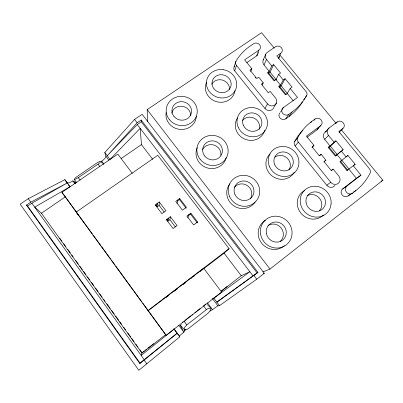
<?xml version="1.0" encoding="UTF-8"?>
<svg xmlns="http://www.w3.org/2000/svg" width="403" height="403" viewBox="0 0 403 403"><rect width="100%" height="100%" fill="white"/><g stroke="black" fill="none" stroke-linecap="round" stroke-linejoin="round"><path stroke-width="0.6" d="M159.261 201.953L165.915 210.784L161.905 213.686L155.251 204.835L159.261 201.953L159.12 205.399L157.175 206.794L157.256 203.394M101.501 162.817L101.692 161.15A5.844 1.657 -35.6 0 0 105.944 156.263L104.8 152.525L134.552 119.414L142.163 114.291L264.287 273.284L256.756 279.208L219.494 305.645L217.937 305.882A6.09 0.343 -37.8 0 0 212.542 309.685L209.787 311.01M170.373 216.693L166.363 219.61L173.073 228.536L177.083 225.594L170.373 216.693L169.89 219.695L167.945 221.116L168.368 218.149M177.043 203.444L177.748 199.953M177.542 200.976L179.501 199.556L179.723 198.528L186.398 207.303L182.443 210.185L175.763 201.389L179.723 198.528M139.851 363.521L139.992 363.073L177.224 333.165L139.851 363.521L26.442 205.092L30.759 202.165L67.281 182.957L31.872 203.183L27.595 206.089L26.442 205.092M276.408 103.012L273.728 107.682A5.189 4.801 26.3 0 1 269.748 110.518A5.189 4.801 26.3 0 1 264.967 108.478L234.692 70.863A4.226 3.874 19.8 0 1 234.103 66.958L235.871 61.437A54.435 49.851 26.7 0 1 250.303 45.967L253.613 43.731A4.277 3.874 21.1 0 1 259.552 44.723A4.277 3.874 21.1 0 1 258.887 50.184L256.64 55.901L246.817 62.596M234.692 70.863L236.475 65.422A4.322 3.949 19.8 0 1 235.871 61.437M141.942 353.104L141.161 355.441L174.212 329.05L179.869 336.777L138.813 370.302L20.15 204.17L28.26 198.684L64.858 179.642L70.062 186.75L34.708 207.132L41.459 213.237L141.942 353.104L165.663 334.611L142.707 303.096M187.848 217.685L188.891 214.628M190.543 214.084L190.866 213.177L197.596 222.028L197.213 222.859L190.543 214.084L188.584 215.519M250.777 71.437L251.835 68.752L244.636 59.871L258.887 50.184M263.224 60.007L265.622 54.38M273.657 64.656L270.081 72.182L268.252 73.452L271.773 65.956L273.657 64.656L280.528 73.054L278.644 74.369L275.954 79.598L274.105 80.892L267.39 72.641L269.234 71.356L264.036 64.974L266.454 59.443A5.511 4.997 23.2 0 1 267.28 52.375L275.471 46.778A4.267 3.854 23.7 0 1 281.375 47.761A4.267 3.854 23.7 0 1 280.77 53.221L278.327 58.294M262.222 85.129L263.275 82.872L258.691 77.21L256.776 78.535L249.92 70.067L251.835 68.752M264.967 108.478L267.456 103.818L236.475 65.422M285.128 78.681L283.244 80.001L279.365 87.103L281.188 85.814L285.128 78.681L292.054 87.149L290.175 88.479L287.218 93.425L285.384 94.725L278.609 86.408L280.448 85.114L275.954 79.598M280.77 53.221L276.801 55.952L305.948 91.451A3.682 3.36 29.4 0 1 306.663 95.486L305.766 97.073A57.085 52.168 22.1 0 1 292.115 111.953L289.087 116.427L285.828 118.779A4.282 3.965 29 0 1 280.271 118.245A4.282 3.965 29 0 1 279.747 112.911M185.964 329.528L184.977 330.304L183.839 332.213A6.231 0.348 -38.1 0 0 179.249 336.258L179.869 336.777M280.503 112.19L281.45 110.669M282.08 109.651L283.334 107.621L297.525 97.476L290.175 88.479M285.828 118.779L288.785 114.346L292.115 111.953M303.681 99.803L304.673 98.362M305.338 97.405L306.663 95.486M334.999 185.456A5.355 4.972 42.3 0 1 326.778 185.264L295.147 145.967A4.332 4.03 33.9 0 1 294.447 141.856L297.626 137.912A56.168 51.649 40.9 0 1 311.801 121.379L315.086 118.976A4.388 4.03 33.5 0 1 321.115 119.943A4.388 4.03 33.5 0 1 320.597 125.716L316.939 129.892L307.041 137.196M310.648 122.799L311.801 121.379M313.912 120.411L315.086 118.976M295.147 145.967L298.346 142.113A4.433 4.116 33.8 0 1 297.626 137.912M137.126 122.779L107.223 155.754L137.282 124.497L141.312 121.771L141.191 120.034L137.126 122.779L134.552 119.414M330.092 146.037L335.931 140.803L343.114 149.584L335.276 156.026L328.259 147.412L330.092 146.037L324.662 139.373A5.536 5.088 36.1 0 1 325.302 132.043L329.145 127.917L337.271 121.897A4.388 4 35.8 0 1 343.27 122.86A4.388 4 35.8 0 1 342.807 128.628L339.084 132.32M312.008 147.523L313.972 145.423L306.451 136.138L320.597 125.716M335.669 123.595L337.271 121.897M324.662 139.373L328.505 135.393A5.662 5.189 35.9 0 1 329.145 127.917M319.488 155.86L321.141 154.268L325.936 160.187L323.81 162.112M328.097 147.861L330.369 146.158L335.931 140.803M202.291 269.728L203.752 268.327L221.62 292.069L166.107 335.372L76.207 212.094L157.79 155.291L229.1 248.681L224.088 253.17L203.404 268.947M186.785 324.924L184.619 327.362L184.201 328.808L184.75 329.664L186.982 329.412L188.861 328.274L208.119 313.156L210.265 310.758L210.638 308.733L209.756 308.194L209.036 308.245L207.288 308.965L186.785 324.924L183.995 321.131M335.498 156.057L341.331 151.15M342.223 150.364L343.114 149.584M205.873 303.998L203.555 305.872L206.346 309.615M347.043 170.484L339.971 161.794L347.92 155.457L355.164 164.313L353.3 165.744L360.982 175.154L346.912 186.07L342.59 188.977A4.428 4.095 44.7 0 0 342.132 194.941A4.428 4.095 44.7 0 0 348.157 195.858L352.615 193.102L355.914 190.523A58.672 54.249 36.2 0 0 369.309 174.615L370.171 172.927A4.483 4.095 42.9 0 0 369.334 168.676L338.873 131.564L342.807 128.628M331.387 170.555L333.165 169.104L338.812 176.071A5.476 5.073 42.1 0 1 338.218 183.42A5.476 5.073 42.1 0 1 330.742 182.267L298.346 142.113M262.887 271.924L270.015 269.058L382.85 180.262L341.119 129.494M257.97 272.378L216.859 302.134L257.97 272.378L141.191 120.034M184.312 330.5L185.793 329.337M178.746 325.281L183.839 332.213L180.443 325.513L181.415 324.753M348.157 195.858L350 194.417M144.501 350.862L142.052 352.771L139.851 349.713M145.483 350.101L146.46 349.336M147.931 348.187L153.81 343.608M221.192 291.087L227.151 286.442M221.081 291.409L241.241 275.697L249.845 271.748L213.857 298.124L212.441 298.537L217.937 305.882M184.972 320.365L190.841 315.791M191.818 315.025L192.795 314.264M194.755 312.738L200.135 308.542M342.59 188.977L356.373 178.282L360.982 175.154M346.701 170.721L348.968 168.978L341.966 160.384L340.152 161.769M333.165 169.104L331.271 170.545L324.042 161.618L325.936 160.187M147.946 310.572L229.1 248.681M148.158 310.733L203.752 268.327M165.87 297.666L168.852 295.389M174.323 291.213L177.305 288.936M182.776 284.765L185.758 282.488M191.229 278.317L192.226 277.556M193.218 276.796L194.216 276.04M199.686 271.864L200.679 271.108M201.671 270.348L202.669 269.587M347.92 155.457L346.056 156.878L341.245 150.994M326.778 185.264L330.742 182.267M355.164 164.313L348.872 169.079L356.373 178.282M182.196 322.496L183.058 321.851M321.141 154.268L319.241 155.689L312.073 146.838L313.972 145.423M325.302 132.043L326.793 130.94M197.596 222.028L193.642 224.95L186.911 216.079L190.866 213.177M166.751 220.103L168.247 219.015M74.223 179.416L75.668 179.149L78.348 177.622L98.947 163.542L100.271 162.374L100.705 161.366L99.158 161.714L96.519 163.225L75.437 177.718L74.223 179.416L76.615 182.665M155.241 205.817L157.235 204.386M263.275 82.872L261.366 84.202L268.277 92.74L270.186 91.4L275.587 98.06A5.304 4.896 26.2 0 1 274.811 105.007A5.304 4.896 26.2 0 1 267.456 103.818M41.459 213.237L65.316 196.86L92.347 233.967M121.212 158.49L141.448 144.601L140.204 128.315L109.994 159.457L104.8 152.525M76.207 212.094L78.706 215.388L61.906 192.327L117.817 154.112L132.335 173.406M147.589 121.51L147.166 109.631L261.552 32.698L274.277 48.179M353.396 192.085L355.914 190.523M381.238 181.219L382.85 180.262M263.139 273.723L264.287 273.284M76.671 182.871L72.762 180.871A5.974 1.683 -34.5 0 1 67.115 182.967M173.733 328.717L174.212 329.05M207.248 304.587L212.542 309.685L207.469 302.88M75.678 183.677L72.762 180.871L74.918 183.808M180.443 325.513L184.977 330.304M279.848 54.954L335.951 123.202M266.454 59.443L271.773 65.956M278.644 74.369L283.244 80.001M328.505 135.393L334.067 142.204M270.081 72.182L276.342 79.87M281.188 85.814L287.505 93.561M330.369 146.158L337.316 154.681M287.218 93.425L293.268 100.846M337.104 154.641L341.799 160.399M268.423 72.787L274.77 80.585M279.536 86.433L286.281 94.715M328.752 146.868L335.895 155.639M340.263 160.999L347.804 170.262M255.134 77.215L255.925 78.187M147.166 109.631L270.015 269.058M141.312 121.771L257.008 272.776M253.945 275.531L256.756 279.208M137.282 124.497L253.024 275.904M141.448 144.601L152.702 159.381M224.088 253.17L241.241 275.697M179.501 199.556L186.115 208.26M159.12 205.399L164.137 212.059M169.89 219.695L175.31 226.894M155.845 205.031L157.175 206.794M166.867 219.68L167.945 221.116M61.906 192.327L65.316 196.86M213.857 298.124L219.494 305.645M105.944 156.263L108.845 160.137M103.848 164.036L101.692 161.15L103.364 164.439M98.055 164.182L99.894 166.656M78.348 177.622L80.187 180.126M67.674 183.803L64.858 179.642M68.404 184.801L69.855 186.785M174.837 330.228L178.514 335.251M93.088 234.984L100.861 245.659M101.601 246.676L110.493 258.872M111.233 259.89L114.936 264.973M115.676 265.99L133.448 290.387M134.189 291.404L141.967 302.079M59.629 238.062L61.825 241.12M63.659 243.669L65.855 246.727M67.689 249.276L70.253 252.847M71.719 254.887L73.18 256.923M75.744 260.494L78.313 264.061M79.774 266.101L82.338 269.672M83.441 271.199L85.638 274.257M87.471 276.811L89.668 279.868M91.496 282.417L93.698 285.475M95.526 288.024L98.09 291.591M99.556 293.631L102.12 297.202M103.586 299.243L105.052 301.278M106.886 303.827L110.18 308.416M111.646 310.456L114.21 314.023M115.676 316.063L118.608 320.143M119.706 321.675L121.535 324.224M123.736 327.281L125.565 329.83M127.766 332.888L130.693 336.968M131.796 338.495L133.992 341.558M135.826 344.107L138.022 347.164M31.872 203.183L144.244 359.738M28.26 198.684L30.759 202.165M144.148 360.161L146.878 363.964M27.595 206.089L139.992 363.073M165.663 334.611L166.107 335.372M171.754 113.152A9.642 9.068 11.7 0 1 182.211 106.261A9.642 9.068 11.7 0 1 190.78 115.565M267.945 225.584A10.045 9.632 49 0 1 281.244 228.058A10.045 9.632 49 0 1 280.171 241.478M284.407 245.603A15.898 15.243 49 0 1 261.451 242.938A15.898 15.243 49 0 1 265.406 220.315M264.811 130.129A15.128 14.176 25.3 0 1 244.48 138.975A15.128 14.176 25.3 0 1 237.579 117.842M242.621 120.406A9.561 8.957 25.3 0 1 254.51 118.346A9.561 8.957 25.3 0 1 259.2 129.368M234.989 90.62A14.966 13.868 18 0 1 216.451 101.667A14.966 13.868 18 0 1 206.512 82.378M202.608 149.528A9.732 9.289 19.9 0 1 214.079 145.07A9.732 9.289 19.9 0 1 220.884 155.382M211.756 84.272A9.455 8.765 18 0 1 222.577 80.091A9.455 8.765 18 0 1 229.559 89.426M226.219 157.679A15.4 14.699 19.9 0 1 206.543 167.703A15.4 14.699 19.9 0 1 197.198 147.664M294.286 172.217A15.339 14.448 34.7 0 1 272.171 176.04A15.339 14.448 34.7 0 1 270.096 153.82M323.413 215.066A15.621 14.674 44.7 0 1 300.578 212.749A15.621 14.674 44.7 0 1 304.567 190.559M255.22 201.903A15.601 15.012 33.5 0 1 233.397 205.57A15.601 15.012 33.5 0 1 229.856 183.788M307.116 195.672A9.868 9.274 44.7 0 1 319.574 198.397A9.868 9.274 44.7 0 1 319.302 210.955M274.881 157.14A9.692 9.133 34.7 0 1 287.163 158.077A9.692 9.133 34.7 0 1 288.946 170.056M234.289 187.42A9.858 9.486 33.5 0 1 247.649 185.783A9.858 9.486 33.5 0 1 250.273 198.941M196.372 116.155A15.259 14.352 11.7 0 1 179.667 129.383A15.259 14.352 11.7 0 1 166.112 112.628M279.551 56.375A4.176 3.783 23.7 0 1 278.795 58.178M302.467 101.838A55.841 51.176 22.1 0 1 289.087 116.427M264.036 64.974A5.39 4.901 23.2 0 1 263.517 59.437M234.103 66.958A53.246 48.894 26.7 0 1 234.692 65.961M257.91 54.375A4.186 3.798 21.1 0 1 256.64 55.901M258.147 52.41A4.186 3.798 21.1 0 1 258.167 53.413M339.895 131.106A4.292 3.924 35.9 0 1 339.402 132.008M294.447 141.856A54.909 50.612 41.1 0 1 302.91 130.305M318.184 128.27A4.292 3.949 33.6 0 1 316.939 129.892M352.615 193.102A4.534 4.181 44.5 0 1 346.454 192.166A4.534 4.181 44.5 0 1 346.912 186.07M288.785 114.346A4.383 4.045 28.9 0 1 282.725 113.379A4.383 4.045 28.9 0 1 283.334 107.621M331.1 203.913L330.248 207.787A15.949 14.956 44.5 0 1 304.809 211.953A15.949 14.956 44.5 0 1 310.3 186.871A15.949 14.956 44.5 0 1 331.1 203.913M223.489 69.724L219.554 69.563A15.269 14.12 18.1 0 0 208.794 90.856A15.269 14.12 18.1 0 0 234.37 91.899A15.269 14.12 18.1 0 0 223.489 69.724M260.59 234.042A16.236 15.546 48.7 0 0 286.291 244.863A16.236 15.546 48.7 0 0 281.813 217.459A16.236 15.546 48.7 0 0 260.59 234.042M169.351 119.56A15.576 14.619 11.8 0 0 196.044 116.996A15.576 14.619 11.8 0 0 179.753 96.398A15.576 14.619 11.8 0 0 169.351 119.56M173.9 116.336A9.853 9.249 11.8 0 0 190.79 114.754A9.853 9.249 11.8 0 0 180.519 101.702A9.853 9.249 11.8 0 0 173.9 116.336M266.358 233.256A10.271 9.838 48.7 0 0 282.599 240.138A10.271 9.838 48.7 0 0 279.803 222.794A10.271 9.838 48.7 0 0 266.358 233.256M238.274 127.388A15.435 14.437 25.2 0 0 264.554 131.393A15.435 14.437 25.2 0 0 253.865 107.732A15.435 14.437 25.2 0 0 238.274 127.388M243.412 125.398A9.768 9.133 25.2 0 0 260.036 127.968A9.768 9.133 25.2 0 0 253.306 112.986A9.768 9.133 25.2 0 0 243.412 125.398M204.709 155.996A9.944 9.481 19.9 0 0 221.685 154.253A9.944 9.481 19.9 0 0 211.177 140.904A9.944 9.481 19.9 0 0 204.709 155.996M214.028 88.902A9.657 8.931 18.1 0 0 230.476 87.441A9.657 8.931 18.1 0 0 220.245 74.726A9.657 8.931 18.1 0 0 214.028 88.902M200.17 159.341A15.722 14.982 19.9 0 0 226.995 156.525A15.722 14.982 19.9 0 0 210.336 135.458A15.722 14.982 19.9 0 0 200.17 159.341M269.627 166.928A15.657 14.72 34.6 0 0 296.119 170.872A15.657 14.72 34.6 0 0 285.047 146.616A15.657 14.72 34.6 0 0 269.627 166.928M229.579 196.508A15.929 15.304 33.3 0 0 256.681 200.442A15.929 15.304 33.3 0 0 245.734 175.481A15.929 15.304 33.3 0 0 229.579 196.508M306.068 202.724A10.09 9.46 44.5 0 0 322.017 209.474A10.09 9.46 44.5 0 0 319.02 192.649A10.09 9.46 44.5 0 0 306.068 202.724M234.889 194.337A10.075 9.682 33.3 0 0 252.031 196.866A10.075 9.682 33.3 0 0 245.14 181.058A10.075 9.682 33.3 0 0 234.889 194.337M274.77 164.847A9.909 9.314 34.6 0 0 291.525 167.381A9.909 9.314 34.6 0 0 284.558 152.022A9.909 9.314 34.6 0 0 274.77 164.847"/></g></svg>
